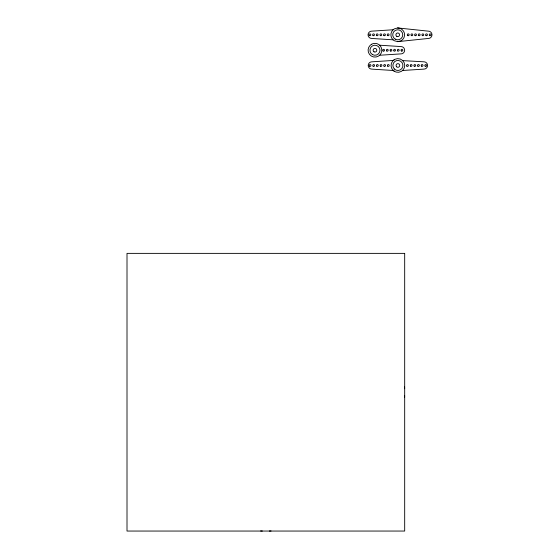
<?xml version="1.0" encoding="UTF-8"?>
<svg xmlns="http://www.w3.org/2000/svg" width="559" height="559" viewBox="0 0 559 559"><rect width="100%" height="100%" fill="white"/><g stroke="black" fill="none" stroke-linecap="round" stroke-linejoin="round"><path stroke-width="0.84" d="M393.054 60.624L394.472 59.534M397.742 27.95L394.319 28.865L392.9 29.955A6.848 6.848 0 0 0 392.9 39.647L394.319 40.73L397.742 41.652L428.341 38.452A3.654 3.654 0 0 0 431.995 34.798A3.654 3.654 0 0 0 428.341 31.15L397.742 27.95A6.848 6.848 0 0 1 402.585 39.647L401.166 40.73L397.742 41.652M393.131 29.774L371.707 31.15A3.654 3.654 0 0 0 368.053 34.798A3.654 3.654 0 0 0 371.707 38.452L393.131 39.822M379.568 55.25L400.992 53.881A3.654 3.654 0 0 0 404.646 50.226A3.654 3.654 0 0 0 400.992 46.572L379.568 45.202M393.291 60.442L371.868 61.818A3.654 3.654 0 0 0 368.213 65.473A3.654 3.654 0 0 0 371.868 69.127L393.291 70.49M402.515 70.49L423.932 69.113A3.654 3.654 0 0 0 427.586 65.459A3.654 3.654 0 0 0 423.932 61.811L402.746 60.624M393.061 70.315L394.479 71.398M404.653 395.723A138.856 138.856 0 0 1 404.597 397.435M271.066 530.966A138.856 138.856 0 0 1 269.354 531.022M262.332 531.022A138.856 138.856 0 0 1 260.62 530.966M404.597 386.989A138.856 138.856 0 0 1 404.653 388.708M371.532 44.294L370.114 45.384A6.848 6.848 0 0 0 378.387 56.159L379.806 55.075A6.848 6.848 0 0 0 379.806 45.384L378.387 44.294A6.848 6.848 0 0 0 371.532 44.294M402.746 70.308L401.327 71.398A6.848 6.848 0 0 1 391.076 66.067A6.848 6.848 0 0 1 400.244 59.03A6.848 6.848 0 0 1 402.746 70.308M404.681 253.374L127.005 253.374L127.005 531.05L404.681 531.05L404.681 253.374M369.429 35.594A0.915 0.915 0 0 0 370.799 34.798A0.915 0.915 0 0 0 369.429 34.008A0.915 0.915 0 0 0 369.429 35.594M373.077 35.594A0.915 0.915 0 0 0 374.453 34.798A0.915 0.915 0 0 0 373.077 34.008A0.915 0.915 0 0 0 373.077 35.594M380.386 35.594A0.915 0.915 0 0 0 381.755 34.798A0.915 0.915 0 0 0 380.386 34.008A0.915 0.915 0 0 0 380.386 35.594M376.731 35.594A0.915 0.915 0 0 0 378.101 34.798A0.915 0.915 0 0 0 376.731 34.008A0.915 0.915 0 0 0 376.731 35.594M387.694 35.594A0.915 0.915 0 0 0 389.064 34.798A0.915 0.915 0 0 0 387.694 34.008A0.915 0.915 0 0 0 387.694 35.594M383.851 35.448A0.915 0.915 0 0 0 385.382 35.035A0.915 0.915 0 0 0 384.264 33.917A0.915 0.915 0 0 0 383.851 35.448M407.791 35.594A0.915 0.915 0 0 0 409.16 34.798A0.915 0.915 0 0 0 407.791 34.008A0.915 0.915 0 0 0 407.791 35.594M429.71 35.594A0.915 0.915 0 0 0 431.08 34.798A0.915 0.915 0 0 0 429.71 34.008A0.915 0.915 0 0 0 429.71 35.594M422.401 35.594A0.915 0.915 0 0 0 423.771 34.798A0.915 0.915 0 0 0 422.401 34.008A0.915 0.915 0 0 0 422.401 35.594M418.747 35.594A0.915 0.915 0 0 0 420.116 34.798A0.915 0.915 0 0 0 418.747 34.008A0.915 0.915 0 0 0 418.747 35.594M426.056 35.594A0.915 0.915 0 0 0 427.425 34.798A0.915 0.915 0 0 0 426.056 34.008A0.915 0.915 0 0 0 426.056 35.594M411.445 35.594A0.915 0.915 0 0 0 412.815 34.798A0.915 0.915 0 0 0 411.445 34.008A0.915 0.915 0 0 0 411.445 35.594M415.099 35.594A0.915 0.915 0 0 0 416.469 34.798A0.915 0.915 0 0 0 415.099 34.008A0.915 0.915 0 0 0 415.099 35.594M396.827 36.384A1.824 1.824 0 0 0 399.566 34.798A1.824 1.824 0 0 0 396.827 33.219A1.824 1.824 0 0 0 396.827 36.384M395.227 39.151A5.024 5.024 0 0 0 402.766 34.798A5.024 5.024 0 0 0 395.227 30.452A5.024 5.024 0 0 0 395.227 39.151M425.113 66.109A0.915 0.915 0 0 0 426.643 65.696A0.915 0.915 0 0 0 425.525 64.578A0.915 0.915 0 0 0 425.113 66.109M406.847 66.109A0.915 0.915 0 0 0 408.377 65.703A0.915 0.915 0 0 0 407.252 64.585A0.915 0.915 0 0 0 406.847 66.109M410.502 66.109A0.915 0.915 0 0 0 412.025 65.703A0.915 0.915 0 0 0 410.907 64.585A0.915 0.915 0 0 0 410.502 66.109M414.156 66.109A0.915 0.915 0 0 0 415.679 65.703A0.915 0.915 0 0 0 414.561 64.578A0.915 0.915 0 0 0 414.156 66.109M417.811 66.109A0.915 0.915 0 0 0 419.334 65.696A0.915 0.915 0 0 0 418.216 64.578A0.915 0.915 0 0 0 417.811 66.109M421.458 66.109A0.915 0.915 0 0 0 422.988 65.696A0.915 0.915 0 0 0 421.87 64.578A0.915 0.915 0 0 0 421.458 66.109M369.394 66.116A0.915 0.915 0 0 0 370.924 65.71A0.915 0.915 0 0 0 369.806 64.592A0.915 0.915 0 0 0 369.394 66.116M373.049 66.116A0.915 0.915 0 0 0 374.579 65.71A0.915 0.915 0 0 0 373.461 64.592A0.915 0.915 0 0 0 373.049 66.116M380.358 66.116A0.915 0.915 0 0 0 381.888 65.703A0.915 0.915 0 0 0 380.77 64.585A0.915 0.915 0 0 0 380.358 66.116M376.703 66.116A0.915 0.915 0 0 0 378.233 65.71A0.915 0.915 0 0 0 377.115 64.592A0.915 0.915 0 0 0 376.703 66.116M387.666 66.116A0.915 0.915 0 0 0 389.197 65.703A0.915 0.915 0 0 0 388.072 64.585A0.915 0.915 0 0 0 387.666 66.116M384.012 66.116A0.915 0.915 0 0 0 385.542 65.703A0.915 0.915 0 0 0 384.424 64.585A0.915 0.915 0 0 0 384.012 66.116M396.611 66.759A1.824 1.824 0 0 0 399.664 65.941A1.824 1.824 0 0 0 397.428 63.705A1.824 1.824 0 0 0 396.611 66.759M394.354 69.023A5.024 5.024 0 0 0 402.753 66.766A5.024 5.024 0 0 0 396.604 60.617A5.024 5.024 0 0 0 394.354 69.023M390.489 51.016A0.915 0.915 0 0 0 391.859 50.226A0.915 0.915 0 0 0 390.489 49.437A0.915 0.915 0 0 0 390.489 51.016M393.955 50.876A0.915 0.915 0 0 0 395.479 50.464A0.915 0.915 0 0 0 394.361 49.346A0.915 0.915 0 0 0 393.955 50.876M397.61 50.876A0.915 0.915 0 0 0 399.133 50.464A0.915 0.915 0 0 0 398.015 49.346A0.915 0.915 0 0 0 397.61 50.876M401.453 51.016A0.915 0.915 0 0 0 402.822 50.226A0.915 0.915 0 0 0 401.453 49.437A0.915 0.915 0 0 0 401.453 51.016M386.835 51.016A0.915 0.915 0 0 0 388.205 50.226A0.915 0.915 0 0 0 386.835 49.437A0.915 0.915 0 0 0 386.835 51.016M383.181 51.016A0.915 0.915 0 0 0 384.55 50.226A0.915 0.915 0 0 0 383.181 49.437A0.915 0.915 0 0 0 383.181 51.016M372.448 54.579A5.024 5.024 0 0 0 379.987 50.226A5.024 5.024 0 0 0 372.448 45.88A5.024 5.024 0 0 0 372.448 54.579M374.048 51.812A1.824 1.824 0 0 0 376.787 50.226A1.824 1.824 0 0 0 374.048 48.647A1.824 1.824 0 0 0 374.048 51.812"/></g></svg>
